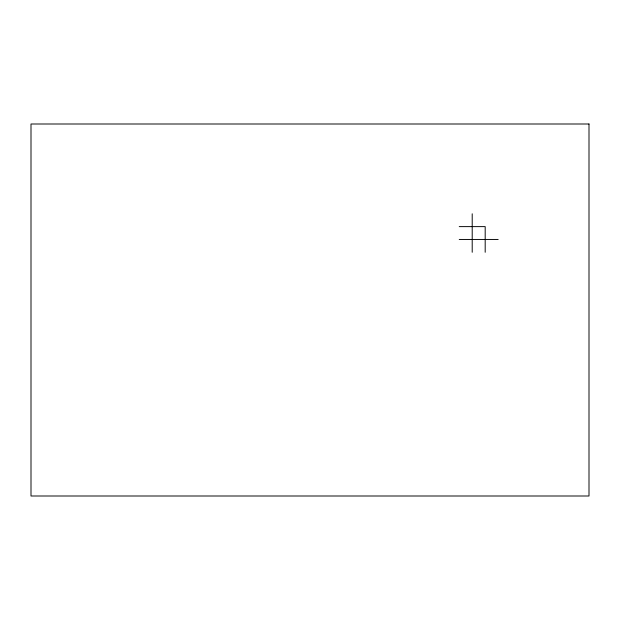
<?xml version="1.0" encoding="UTF-8"?>
<svg xmlns="http://www.w3.org/2000/svg" width="620" height="620" viewBox="0 0 620 620"><rect width="100%" height="100%" fill="white"/><g stroke="black" fill="none" stroke-linecap="round" stroke-linejoin="round"><path stroke-width="0.93" d="M459.234 226.618L485.189 226.618L485.189 252.278M459.234 239.452L498.162 239.452M472.207 213.792L472.207 252.278M589 124L31 124L31 496L589 496L589 124"/></g></svg>
